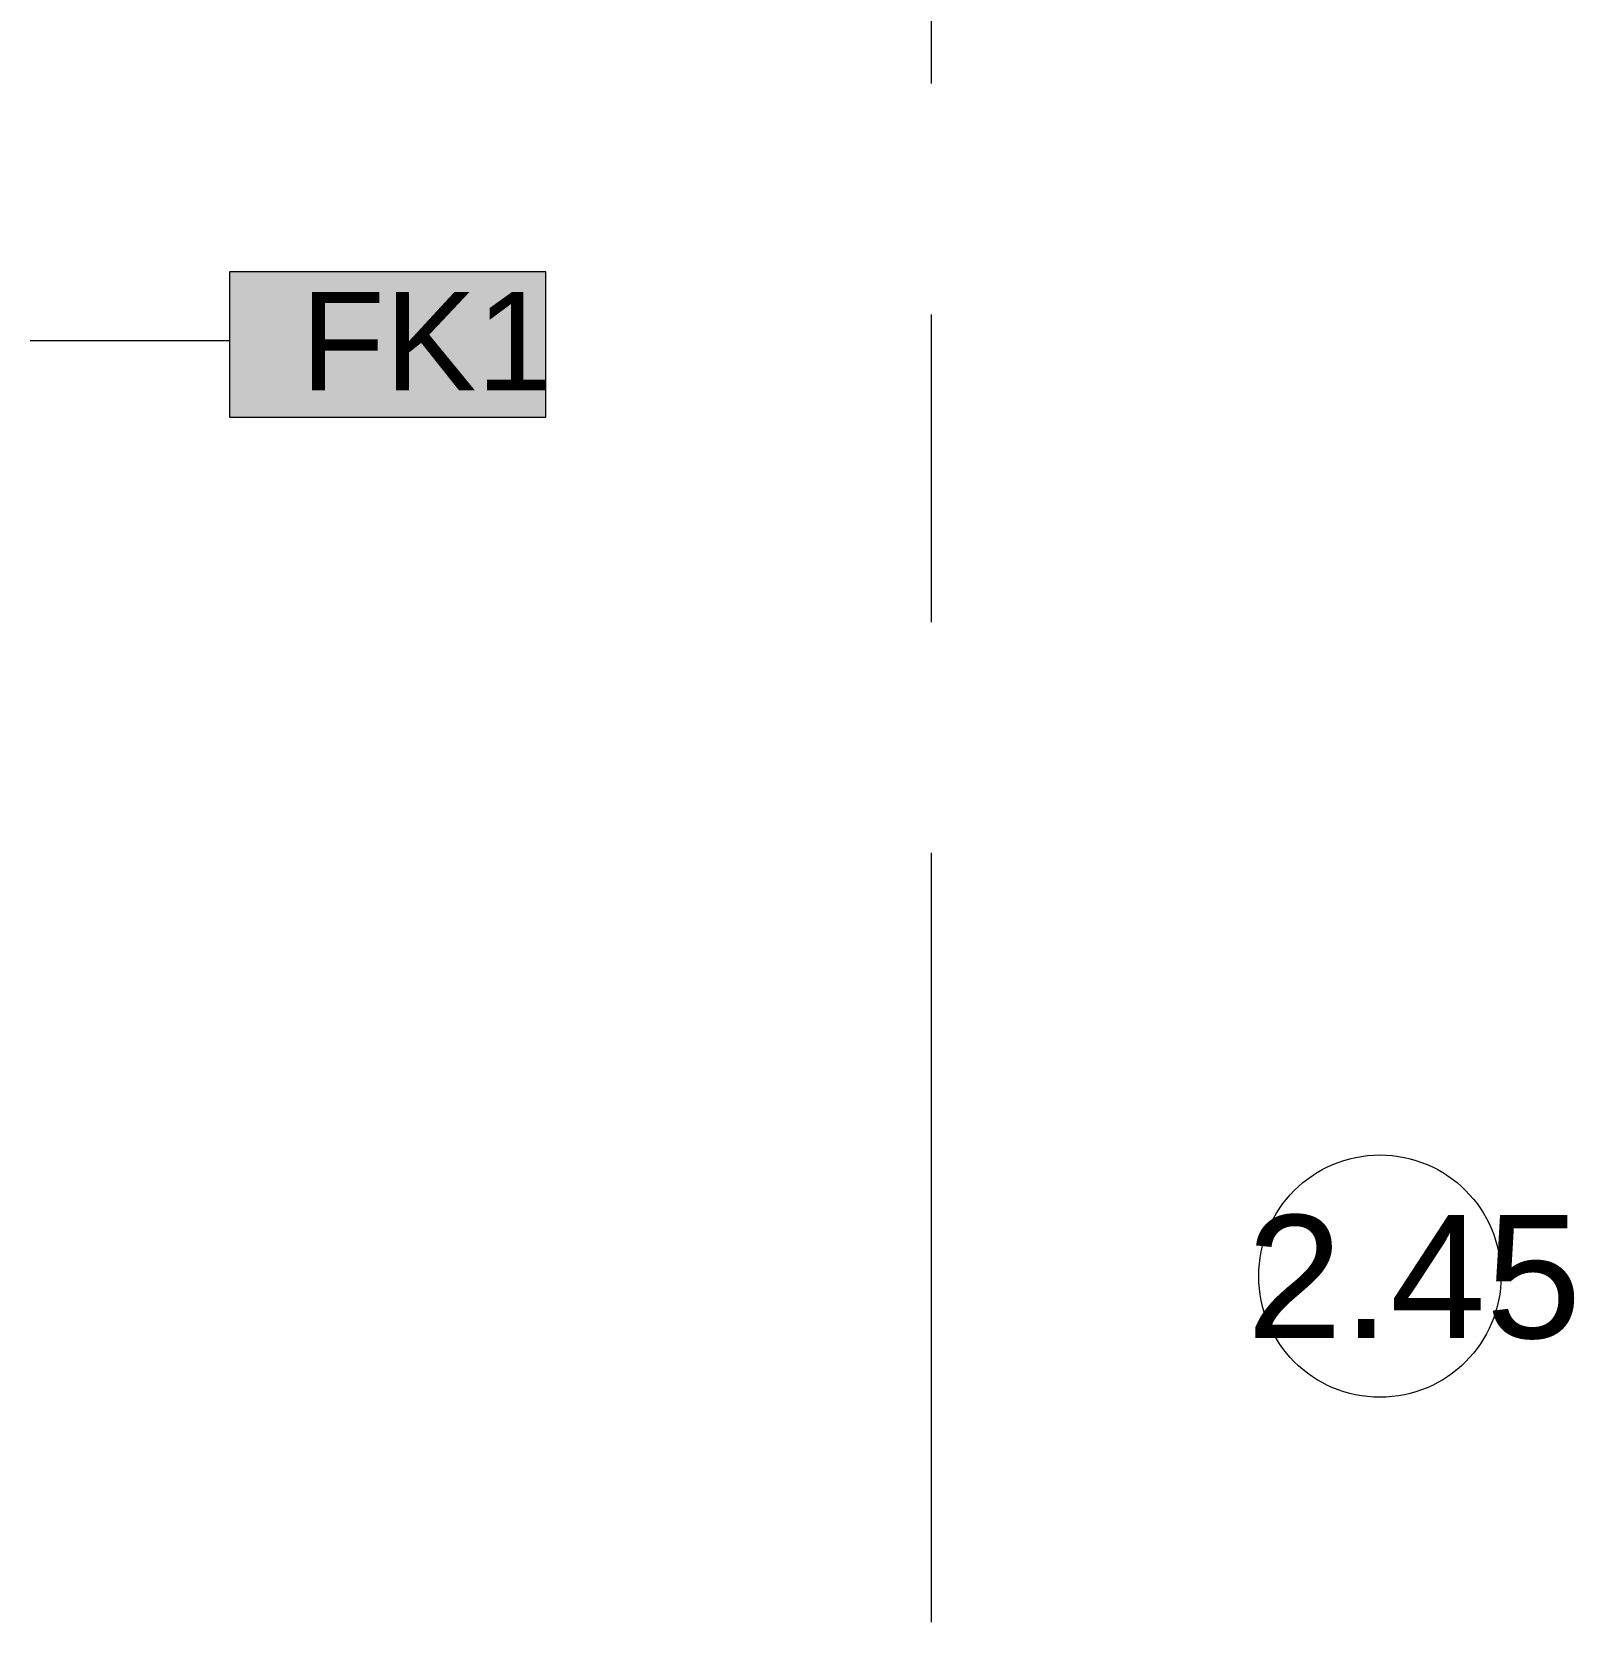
# Model space of a CAD drawing. Header units: millimetres. Extents: x -3817 to 677485, y -22715 to 103890.
# Drawn here: x 446632 to 449815, y 6367 to 9649 of the extents above; entities that cross this region are included whole.
import ezdxf

# ---------------------------------------------------------------- set-up
doc = ezdxf.new("R2010")
doc.units = ezdxf.units.MM
doc.layers.add('PDF _Геометрия', color=7, linetype='Continuous', true_color=0x1d1d1d)
doc.layers.add('PDF _Сплошная заливка', color=7, linetype='Continuous', true_color=0xffffff)
doc.layers.add('PDF _Текст', color=7, linetype='Continuous')
doc.styles.add('PDF GOST-Common', font='arial.ttf')

msp = doc.modelspace()

# ---------------------------------------------------------------- linework, layer by layer
at = {"layer": 'PDF _Геометрия', "color": 253, "lineweight": 9, "true_color": 0xaaaaaa}
for points in [[(448488.6, 9542.2), (448488.6, 11129.7)], [(448488.6, 8430.9), (448488.6, 9065.9)], [(448488.6, 6367.2), (448488.6, 7954.7)]]:
    msp.add_lwpolyline(points, dxfattribs=at)
at = {"layer": 'PDF _Геометрия', "color": 7, "lineweight": 9}
msp.add_lwpolyline([(447693.2, 9154.1), (447040.1, 9154.1), (447040.1, 8854.1), (447693.2, 8854.1)], close=True, dxfattribs=at)
msp.add_lwpolyline([(446629.1, 9012.2), (447040.1, 9012.2)], dxfattribs=at)
msp.add_circle((449414.3, 7081.3), 250, dxfattribs=at)
msp.add_circle((449414.3, 7081.3), 250, dxfattribs=at)
at = {"layer": 'PDF _Сплошная заливка', "lineweight": 9, "transparency": 33554559}
msp.add_solid([(447693.2, 9154.1), (447040.1, 9154.1), (447693.2, 8854.1), (447040.1, 8854.1)], dxfattribs=at)

# ---------------------------------------------------------------- texts
at = {"layer": 'PDF _Текст', "insert": (447187.2, 9010.7), "char_height": 203.2, "attachment_point": 4, "style": 'PDF GOST-Common'}
msp.add_mtext('FK1', dxfattribs=at)
at = {"layer": 'PDF _Текст', "color": 250, "true_color": 0x3c3c3c, "insert": (449139.5, 7078.5), "char_height": 254, "attachment_point": 4, "style": 'PDF GOST-Common'}
msp.add_mtext('2.45', dxfattribs=at)

doc.saveas('drawing.dxf')
